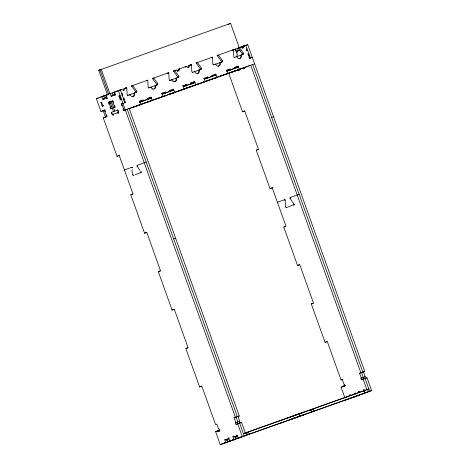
<?xml version="1.0" encoding="UTF-8"?>
<svg xmlns="http://www.w3.org/2000/svg" width="468" height="468" viewBox="0 0 468 468"><rect width="100%" height="100%" fill="white"/><g stroke="black" fill="none" stroke-linecap="round" stroke-linejoin="round"><path stroke-width="0.7" d="M139.897 170.299L137.136 166.31L137.077 165.397L146.156 162.027M137.463 166.193L137.136 166.31L137.387 165.227M135.234 174.681L140.733 172.674L141.143 171.516M141.055 172.54L140.733 172.674L140.927 172.429M277.389 202.199L284.69 199.725L285.111 200.403L285.655 206.874L286.381 207.616L293.91 204.697L293.805 203.902L290.119 198.578L290.131 197.584L299.14 194.296M290.119 198.578L290.371 197.496M285.111 200.403L285.135 199.842L284.579 199.666M293.805 203.902L294.179 204.317L293.863 204.814M140.815 172.628L141.12 172.458M133.088 175.278C133.403 175.816 131.227 170.995 132.263 169.749M286.381 207.616L285.655 206.874M293.717 204.949L294.039 204.809M146.7 99.666L147.391 99.421M129.478 108.547L130.274 108.26M147.227 102.235L148.023 101.948M151.895 100.573L152.691 100.287M185.562 85.849L186.264 85.597M100.526 97.128L107.476 94.641L98.754 70.288L101.246 69.381L109.962 93.723L118.205 90.757M228.091 24.307L230.584 23.4L239.3 47.742M102.913 110.793L100.971 111.483L96.385 98.672L110.173 93.653L111.273 96.724L112.104 96.42L111.829 95.653L115.614 94.284L111.829 95.653M125.36 88.124A0.819 0.684 70 0 0 124.933 88.856A1.632 1.375 70 0 1 122.493 89.721A0.819 0.684 70 0 0 121.703 89.423L114.327 92.137L115.426 95.209L114.596 95.513L114.321 94.747M123.189 90.564A1.632 1.375 70 0 0 123.687 89.306A0.819 0.684 70 0 1 124.114 88.581L125.149 88.2M125.477 88.095L126.723 87.639A0.819 0.69 70 0 1 126.775 87.867L127.167 94.706A0.819 0.684 70 0 0 128.092 95.244M135.252 92.705A0.819 0.684 70 0 0 135.621 91.71L131.584 86.171A0.819 0.684 70 0 1 131.479 85.96L132.725 85.504A0.819 0.684 70 0 0 132.83 85.714L136.867 91.254A0.819 0.684 70 0 1 136.498 92.254L135.457 92.635M146.484 80.625L147.73 80.174A0.819 0.69 70 0 1 147.783 80.402L148.175 87.235A0.819 0.684 70 0 0 149.099 87.773M156.259 85.24A0.819 0.684 70 0 0 156.628 84.24L152.591 78.7A0.819 0.684 70 0 1 152.486 78.489L153.732 78.039A0.819 0.684 70 0 0 153.837 78.25L157.874 83.784A0.819 0.684 70 0 1 157.505 84.784L156.464 85.164M107.377 94.934L106.961 95.086A0.819 0.684 70 0 0 106.915 94.858M125.734 88.247L126.565 87.943M131.795 86.094L132.83 85.714M146.952 80.707L147.572 80.478M167.491 73.16L168.737 72.704A0.813 0.684 70 0 1 168.79 72.932L169.182 79.765A0.819 0.684 70 0 0 170.106 80.303M177.267 77.77A0.819 0.684 70 0 0 177.635 76.77L173.599 71.235A0.813 0.684 70 0 1 173.493 71.025L174.739 70.569A0.813 0.684 70 0 0 174.845 70.779L178.881 76.319A0.819 0.684 70 0 1 178.513 77.319L177.471 77.694M175.067 70.463L176.103 70.083A0.819 0.684 70 0 1 176.898 70.381A1.632 1.375 70 0 0 179.338 69.516A0.819 0.684 70 0 1 179.765 68.784M152.802 78.624L153.837 78.25M177.237 71.428A1.632 1.375 70 0 0 178.092 69.966A0.819 0.684 70 0 1 178.519 69.241L179.554 68.86M185.334 66.813L186.369 66.433A0.819 0.684 70 0 1 187.165 66.731A1.632 1.375 70 0 0 189.604 65.865A0.819 0.684 70 0 1 190.031 65.134M187.861 67.573A1.632 1.375 70 0 0 188.358 66.316A0.819 0.684 70 0 1 188.779 65.59L189.821 65.21M167.959 73.236L168.579 73.008M192.757 72.253A0.819 0.684 70 0 1 191.839 71.715L191.447 64.876A0.819 0.69 70 0 0 191.394 64.648L190.148 65.105A0.819 0.69 70 0 1 190.189 65.274L191.236 64.953M199.918 69.714A0.819 0.684 70 0 0 200.292 68.72L196.256 63.18A0.819 0.684 70 0 1 196.15 62.969L197.397 62.513A0.819 0.684 70 0 0 197.502 62.724L201.538 68.264A0.819 0.684 70 0 1 201.17 69.264L200.129 69.638M173.809 71.159L174.845 70.779M213.765 64.783A0.819 0.684 70 0 1 212.846 64.245L212.454 57.412A0.819 0.69 70 0 0 212.402 57.184L211.156 57.634A0.819 0.69 70 0 1 211.197 57.804L212.244 57.488M196.461 63.104L197.502 62.724M220.925 62.25A0.819 0.684 70 0 0 221.3 61.249L217.263 55.71A0.819 0.684 70 0 1 217.158 55.499L218.404 55.048A0.819 0.684 70 0 0 218.509 55.259L222.546 60.793A0.819 0.684 70 0 1 222.177 61.794L221.136 62.174M234.772 57.312A0.819 0.684 70 0 1 233.854 56.774L233.456 49.941A0.813 0.684 70 0 0 233.409 49.713L232.157 50.17A0.813 0.684 70 0 1 232.204 50.339M217.468 55.633L218.509 55.259M234.445 49.479L235.632 49.046L236.732 52.123L238.025 51.661M241.933 54.779A0.819 0.684 70 0 0 242.307 53.779L238.27 48.245A0.813 0.684 70 0 1 238.165 48.034L239.411 47.578A0.813 0.684 70 0 0 239.517 47.789L243.553 53.329A0.819 0.684 70 0 1 243.179 54.323L242.143 54.703M239.733 47.473L242.629 46.502L243.114 47.859M242.266 48.227A1.632 1.375 70 0 0 242.757 46.975A0.819 0.684 70 0 1 243.184 46.244L244.226 45.87M249.982 58.319L250.403 58.167L245.794 45.308L239.786 47.531M232.21 50.398L233.251 50.017M241.728 46.841L247.753 44.665L364.736 371.376L363.484 371.832L365.227 376.699L364.812 376.851L365.362 378.39L367.029 377.781L371.615 390.599L347.379 399.374M238.475 48.169L239.517 47.789M102.316 96.648A0.819 0.684 70 0 0 101.889 96.642L102.96 99.754L103.791 99.45L103.516 98.678L106.704 97.537M106.008 97.771L106.283 98.543L107.113 98.239L106.014 95.162M236.732 52.123L237.563 51.819L237.288 51.053L239.78 50.14L240.055 50.913M121.417 93.577L122.271 93.267L122.821 94.805L121.779 95.185M246.226 49.198L246.876 48.97M101.047 102.714L101.667 102.486M119.609 95.952L118.983 96.18L120.147 99.432A0.614 0.333 70.4 0 0 120.668 99.895A0.614 0.333 70.4 0 0 120.773 99.204L119.551 95.817L119.106 95.536L118.942 96.039L120.095 95.782M246.776 50.737L247.63 50.433L246.987 50.661L246.437 49.122M135.621 91.71L136.662 91.33M156.628 84.24L157.669 83.86M177.635 76.77L178.677 76.395M200.292 68.72L201.334 68.34M127.466 95.472L127.881 95.32M221.3 61.249L222.335 60.869M242.307 53.779L243.342 53.405M169.276 80.607L169.896 80.379M194.08 71.791L194.7 71.563A2.861 2.404 70 0 0 197.929 73.447A2.861 2.404 70 0 0 199.228 69.954L198.602 70.177A2.861 2.404 70 0 1 197.116 73.733M215.081 64.321L215.707 64.093A2.861 2.404 70 0 0 218.936 65.976A2.861 2.404 70 0 0 220.235 62.484L219.609 62.712A2.861 2.404 70 0 1 218.123 66.263M234.152 57.541L234.567 57.388M236.088 56.85L236.714 56.622A2.861 2.404 70 0 0 239.944 58.512A2.861 2.404 70 0 0 241.242 55.013L240.616 55.242A2.861 2.404 70 0 1 239.125 58.792M102.194 105.914L103.463 105.458M120.756 99.157L120.13 99.38L120.779 99.152M123.008 98.35L123.967 98.011L124.517 99.544L123.271 100M108.377 102.416L108.927 103.949L109.342 103.802L110.536 107.131L110.12 107.283L110.67 108.822L112.607 108.131M113.081 102.439L113.496 102.287L112.946 100.749L108.278 102.457L110.313 101.726M247.923 53.943L248.777 53.639L248.134 53.867L248.473 55.481M248.292 55.552L249.327 55.171L248.684 55.405M124.166 101.263L125.02 100.953L125.57 102.492L121.341 104.066L121.891 105.604L122.212 105.487M114.274 105.768L114.689 105.616L115.239 107.154L113.578 107.763M248.584 57.037L249.836 56.581L249.187 56.815L249.532 58.424M105.066 109.945L103.171 110.629L105.47 117.035M122.985 103.41L121.738 103.867L124.032 110.272M100.971 111.483L104.855 110.068L105.405 111.606L104.99 111.758M110.67 108.822L112.332 108.213M251.924 57.628L252.34 57.476M121.891 105.604L122.306 105.452M139.277 101.38L140.774 100.842L141.049 101.609L142.132 101.228L141.857 100.462M141.646 100.532L143.149 100L143.424 100.766L142.798 100.994L142.962 101.457M147.25 98.543L148.754 98.005L149.029 98.777L150.105 98.391M149.62 97.701L150.152 98.385M149.877 97.619L151.123 97.163L152.24 100.287L150.977 100.69M161.694 93.407L163.016 96.455M161.946 93.325L163.197 92.875L163.472 93.641L162.22 94.097M164.063 92.565L165.567 92.032L165.842 92.799L165.216 93.027L165.385 93.489M169.668 90.57L171.171 90.037L171.446 90.804L170.2 91.26L169.878 90.499M172.043 89.727L173.54 89.195L174.658 92.319L172.996 92.921M182.818 85.896L184.322 85.363L184.597 86.13L183.351 86.586M185.188 85.053L185.72 85.743M185.445 84.971L186.691 84.521L186.966 85.287L186.346 85.515L186.551 86.089M190.798 83.064L192.295 82.526L192.57 83.292L193.442 82.988M193.167 82.222L194.665 81.684L195.788 84.807M203.943 78.39L205.446 77.852L205.721 78.618L204.475 79.074M206.318 77.542L207.815 77.009L208.09 77.776L207.47 78.004M211.922 75.553L213.42 75.015L213.695 75.787L214.566 75.477M215.795 74.172L214.291 74.71L215.795 74.172L216.906 77.296M226.366 70.416L227.863 69.884L228.138 70.65L226.892 71.107M228.735 69.574L230.238 69.036L230.513 69.808L229.887 70.036L230.092 70.609M139.803 102.065L141.09 101.609M234.339 67.579L235.843 67.047L236.118 67.813L234.866 68.269L234.544 67.503M236.709 66.737L238.212 66.204L239.323 69.328L237.662 69.931M142.079 101.304L142.717 101.076M149.064 98.771L147.11 99.462L147.274 99.924M149.748 98.584L151.41 97.982L139.774 102.118M164.338 93.331L163.472 93.641M164.502 93.337L165.14 93.109M169.65 91.506L169.235 91.658M172.166 90.617L173.833 90.014L162.191 94.15M192.57 83.292L190.657 83.983L190.862 84.556M193.296 83.105L194.957 82.503L183.321 86.638M213.695 75.787L211.782 76.471L211.945 76.933M214.42 75.594L216.081 74.991L204.44 79.127M229.01 70.34L229.806 70.118M106.177 115.087L106.593 114.941L107.149 116.473L103.264 117.889L117.029 156.324L118.971 155.633M123.499 108.781L123.084 108.933L123.634 110.471L124.927 110.009M236.983 67.509L236.118 67.813M236.837 67.626L238.499 67.018L226.857 71.159M112.133 113.788L111.717 113.94L111.168 112.402L117.954 109.933L118.503 111.472L118.088 111.624M118.363 112.39L112.408 114.561L113.701 114.098M123.634 110.471L254.615 63.835M137.639 105.493L138.054 105.341M139.335 104.832L140.581 104.376M143.003 103.527L143.623 103.299M129.373 108.529L129.993 108.301L128.764 108.74M133.661 107.002L132.415 107.453L144.436 103.171M138.938 105.031L140.599 104.428L139.482 101.304M147.315 101.995L147.935 101.767M134.965 106.587L135.381 106.435M143.155 103.674L144.869 103.065M148.104 101.866L147.478 102.094L152.416 100.333L151.79 100.561M150.573 100.895L152.281 100.281M160.062 97.519L160.477 97.367M161.355 97.063L163.004 96.408M165.42 95.56L166.046 95.332M165.327 95.642L165.964 95.413M169.732 94.027L170.451 93.816M157.383 98.619L157.804 98.467M164.28 96.168L165.988 95.554M169.229 94.355L168.603 94.583L173.54 92.822L172.914 93.05M174.289 92.465L174.704 92.313M181.186 90.008L181.602 89.856M182.485 89.552L184.129 88.897L183.029 85.819M187.171 87.82L186.311 88.183L187.095 87.902M190.856 86.516L191.482 86.287M128.776 108.787L232.608 71.908M178.507 91.108L178.922 90.956M191.605 86.299L190.967 86.527M194.121 85.41L195.829 84.802M204.007 81.841L205.253 81.385M187.118 88.042L175.956 91.974M190.353 86.843L189.663 87.147M194.039 85.539L194.665 85.311L189.727 87.071M198.327 84.006L197.081 84.462L209.108 80.174L207.862 80.631M202.311 82.503L202.726 82.35M203.603 82.04L205.265 81.438L204.153 78.314M208.295 80.309L207.599 80.613M211.981 79.004L212.607 78.776M215.649 77.7L216.895 77.249M199.637 83.596L200.052 83.444M215.245 77.904L216.953 77.29M226.424 73.868L227.67 73.417M207.827 80.683L209.535 80.075M212.77 78.876L211.91 79.238L212.694 78.957M216.462 77.571L217.363 77.296L212.15 79.104M220.75 76.038L219.504 76.495L235.416 70.826M224.728 74.529L225.143 74.377M226.021 74.073L227.688 73.464L226.57 70.34M230.712 72.341L229.852 72.704L230.636 72.423M234.404 71.037L235.024 70.808M238.066 69.732L239.312 69.276M222.054 75.629L222.47 75.477M367.029 377.781L361.483 379.77L360.933 378.232L361.349 378.08L359.605 373.212L360.851 372.756L250.754 65.263L238.698 69.656L238.972 70.422L238.142 70.727L237.773 69.703M243.179 68.018L244.009 67.714M242.991 68.088L243.266 68.86L244.097 68.556L243.734 67.532M117.029 156.324L119.732 155.347M241.102 68.808L228.723 73.283L242.488 111.723L244.706 110.916L258.465 149.351L256.253 150.158L270.013 188.598L271.955 187.908M131.736 167.287L124.406 169.931L124.892 169.761M146.496 232.508L144.553 233.199L130.794 194.764L133.006 193.957L119.246 155.516M144.553 233.199L146.771 232.391L160.536 270.826L158.319 271.633L172.078 310.073L174.02 309.383M270.013 188.598L272.715 187.615M299.479 264.777L297.537 265.467L283.778 227.033L285.995 226.225L272.23 187.791M172.078 310.073L174.295 309.266L188.06 347.701L185.843 348.508L199.602 386.942L201.544 386.258M297.537 265.467L299.754 264.66L313.519 303.1L311.302 303.907L325.061 342.342L327.003 341.652M199.602 386.942L201.819 386.135L215.584 424.575L216.83 424.119L218.574 428.986L218.989 428.84L219.539 430.373L218.246 430.864L219.539 430.408M325.061 342.342L327.278 341.535L341.043 379.969L342.98 379.285M244.015 433.374L245.331 432.894L241.57 422.388L236.024 424.371L235.474 422.832L235.89 422.68L234.146 417.813L235.392 417.362L118.416 90.646L121.048 89.721M129.174 108.488L239.277 415.982L238.025 416.432L239.768 421.305L239.353 421.452L239.903 422.99L241.57 422.388M341.043 379.969L342.289 379.519L344.033 384.386L344.448 384.234L344.998 385.772L341.119 387.182L344.881 397.689M355.06 396.624L220.247 444.6L215.596 431.601L219.749 430.104L217.807 430.794L218.152 431.748L219.445 431.291M236.024 424.371L237.685 423.768L242.278 436.58L238.189 438.066L237.089 434.988L236.258 435.293L236.533 436.065L234.035 436.972L233.76 436.199L232.929 436.504L234.029 439.581L229.876 441.096L228.776 438.019L227.945 438.323L228.22 439.089L225.722 439.996L225.447 439.23L224.617 439.534L225.716 442.605L220.247 444.6M218.152 431.748L218.983 431.449L218.708 430.677L220.001 430.221M345.209 385.503L342.991 386.311L344.934 385.62M341.119 387.182L344.998 385.772M361.483 379.77L363.145 379.162L366.906 389.668L364.274 390.628L363.999 389.862L363.168 390.16L364.461 389.704M228.91 438.855L225.722 439.996M237.223 435.825L234.035 436.972M245.454 432.859L245.87 432.713L246.694 435.018L246.279 435.17M243.383 433.596L368.848 388.978L367.532 389.458M344.12 397.94L349.45 396.027L349.175 395.255L350.005 394.957M355.458 392.98L354.165 393.442L354.996 393.138L355.27 393.91L358.459 392.746L358.184 391.979L359.014 391.675M279.449 420.931L281.005 420.363M281.888 420.059L282.303 419.907M297.496 414.361L299.204 413.753M286.978 418.228L290.95 416.789L290.3 417.017M291.558 416.631L291.974 416.479M292.336 416.315L294.934 415.414M295.29 415.204L296.121 414.9M296.765 414.671L299.444 413.689M310.126 409.869L310.541 409.716L311.366 412.027L310.951 412.179M349.637 395.951L353.79 394.442M222.189 443.91L244.214 435.889L239.628 423.078L237.966 423.68L237.416 422.142L237.832 421.99L236.088 417.123L237.334 416.672L127.237 109.179M242.278 436.58L368.427 391.739L367.602 389.435M279.753 423.429L281.835 422.674M282.713 422.364L283.128 422.212M298.321 416.666L300.029 416.058L299.157 413.753M287.802 420.533L288.633 420.235M289.282 420.001L305.446 414.157L304.615 414.461M292.389 418.936L292.804 418.784M292.974 418.696L295.758 417.719M296.115 417.509L297.133 417.181M297.595 416.976L300.269 415.993M301.287 415.672L303.966 414.689M344.425 400.438L346.501 399.678M142.992 103.58L143.547 103.381M189.634 87.153L190.271 86.925M207.576 80.619L208.213 80.391M235.065 70.849L234.509 71.048M207.388 78.086L206.645 78.355M147.759 101.889L147.42 102.012M169.837 94.039L170.176 93.922M169.147 94.437L168.533 94.659M173.359 92.945L173.02 93.068M212.092 79.022L212.7 78.799M194.15 85.556L194.489 85.433M216.567 77.583L216.906 77.46M98.754 70.288L230.584 23.4M119.088 90.365L121.703 89.423M124.114 88.581L126.723 87.639M131.479 85.96L147.73 80.174M152.486 78.489L168.737 72.704M173.493 71.025L176.103 70.083M178.519 69.241L186.369 66.433M188.779 65.59L191.394 64.648M196.15 62.969L212.402 57.184M217.158 55.499L233.409 49.713M238.165 48.034L240.774 47.092A0.819 0.684 70 0 1 241.57 47.391A1.632 1.375 70 0 0 244.004 46.519A0.819 0.684 70 0 1 244.431 45.794M243.184 46.244L245.794 45.308M239.511 47.666L234.778 49.351L235.328 50.889L235.971 50.661L237.44 54.762L236.796 54.99L237.346 56.529M245.811 45.355L247.753 44.665M96.385 98.672L98.327 97.982M114.397 93.881L115.04 93.653L114.49 92.114M237.288 51.053L239.224 50.363M103.516 98.678L106.751 97.531M106.283 98.543L107.576 98.081M102.96 99.754L104.253 99.292M122.171 95.033L122.821 94.805M101.029 102.667L101.433 102.123L102.831 105.739A0.614 0.333 70.4 0 1 102.726 106.429A0.614 0.333 70.4 0 1 102.205 105.961L101.029 102.667L101.995 102.322M127.372 95.507L136.498 92.254M148.374 88.042L157.505 84.784M169.381 80.572L178.513 77.319M192.564 72.329L201.17 69.264M213.572 64.865L222.171 61.794M234.053 57.582L243.179 54.323M120.147 99.432L121.118 99.087M102.205 105.961L103.317 105.563M108.927 103.949L111.285 103.112M123.868 99.778L124.517 99.544M110.12 107.283L112.057 106.593M121.341 104.066L121.662 103.949M249.736 58.348L252.322 57.429M139.207 101.41L140.774 100.842M141.576 100.567L143.149 100M147.18 98.578L148.754 98.005M149.555 97.736L151.123 97.163M161.624 93.442L163.197 92.875M163.993 92.6L165.567 92.032M169.603 90.605L171.171 90.037M171.972 89.762L173.54 89.195M182.748 85.931L184.322 85.363M185.123 85.088L186.691 84.521M190.728 83.093L192.295 82.526M193.097 82.251L194.665 81.684M203.872 78.419L205.446 77.852M206.248 77.577L207.815 77.009M211.852 75.588L213.42 75.015M226.296 70.452L227.863 69.884M228.665 69.609L230.238 69.036M234.269 67.614L235.843 67.047M236.644 66.772L238.212 66.204M143.424 100.766L147.736 99.234M165.842 92.799L170.153 91.266L169.527 91.494L169.697 91.956M171.446 90.804L172.522 90.423M184.597 86.13L185.673 85.749M186.966 85.287L191.277 83.754L191.002 82.988M205.721 78.618L206.797 78.238M208.09 77.776L212.402 76.243L212.127 75.477M228.138 70.65L229.215 70.264M230.513 69.808L234.825 68.275M139.821 102.176L142.564 101.199M146.689 99.737L148.748 99M189.961 84.351L191.336 83.86M118.825 112.232L117.532 112.694L117.807 113.461L118.638 113.157L117.538 110.085M154.832 99.485L165.561 95.659M236.387 70.487L237.036 70.258M244.934 67.398L246.226 66.942M103.264 117.889L105.206 117.199M233.251 71.645L235.837 70.721M243.266 68.86L244.559 68.398M238.142 70.727L239.435 70.264M242.488 111.723L244.431 111.033M271.615 117.427L273.558 116.737M131.397 167.386L131.841 167.304M131.596 167.392L131.947 167.369M131.707 167.45L132.052 167.456M131.812 167.544L132.151 167.573M131.912 167.661L132.245 167.719M132.075 167.965L131.999 167.801M140.886 171.797L140.821 171.633M132.725 174.769L132.666 174.599M133.684 175.167L133.199 175.336L133.55 175.272M133.304 175.36L133.725 175.231M130.794 194.764L132.731 194.074M256.253 150.158L258.19 149.468M173.681 238.902L175.623 238.212M290.131 197.584L290.452 197.449M158.319 271.633L160.255 270.943M283.778 227.033L285.714 226.342M185.843 348.508L187.779 347.818M311.302 303.907L313.238 303.217M234.146 417.813L239.277 415.982M359.605 373.212L364.736 371.376M235.474 422.832L239.768 421.305M360.933 378.232L365.227 376.699M215.596 431.601L217.532 430.911M232.929 436.504L234.222 436.047M358.184 391.979L359.477 391.517M227.945 438.323L229.238 437.861M349.175 395.255L350.468 394.799M236.533 436.065L237.826 435.603M291.131 416.713L303.785 412.15M300.649 413.291L301.293 413.063M352.96 394.74L353.609 394.512M354.44 394.208L355.733 393.752M359.471 392.371L363.87 390.757L364.701 393.067L363.823 390.762M245.355 433.075L348.42 396.402M371.615 390.599L369.673 391.283L365.087 378.472L363.425 379.08L362.875 377.541L363.291 377.389L361.548 372.522L362.794 372.066L252.697 64.572M229.876 441.096L235.971 438.89L235.088 436.428M240.131 437.375L236.597 438.662L235.714 436.205M240.751 437.147L243.337 436.229M291.125 419.322L291.775 419.094M353.785 397.051L354.434 396.817M354.621 396.747L359.213 395.109M359.465 394.98L363.437 393.541M363.624 393.465L367.526 392.085M284.38 199.655L284.719 199.555M246.507 50.246L246.993 50.614M237.569 48.356L238.452 50.819M236.919 66.661L237.405 67.889M228.94 69.498L229.431 70.721M214.502 74.634L214.987 75.857M206.523 77.466L207.008 78.694M313.08 408.804L313.905 411.109M311.419 409.412L312.244 411.717M193.372 82.146L193.863 83.368M172.247 89.651L172.569 90.418M164.274 92.488L164.596 93.255M148.719 98.461L148.859 98.847M147.461 98.467L147.783 99.228M140.745 101.299L140.88 101.685M248.409 431.794L249.239 434.105M246.747 432.403L247.572 434.708M120.334 89.909L124.944 102.773M114.052 92.272L114.929 94.729M112.109 92.962L112.993 95.419M112.531 100.901L114.824 107.307M100 69.837L108.716 94.179M111.285 101.357L114.771 111.091M110.038 101.808L113.525 111.548M113.238 114.256L113.513 115.023L112.683 115.327L111.583 112.256M105.739 95.296L106.622 97.759M103.797 95.987L104.68 98.45M226.781 439.458L227.659 441.915M226.711 439.481L227.588 441.944M104.422 110.173L106.716 116.579M248.169 53.908A0.614 0.333 70.4 0 1 248.169 54.516M120.451 89.879A0.819 0.684 70 0 1 121.083 90.002M174.856 70.539A0.819 0.684 70 0 1 175.284 70.545M185.123 66.889A0.819 0.684 70 0 1 185.919 67.187M239.528 47.549A0.819 0.684 70 0 1 239.949 47.555M129.595 95.209A2.861 2.404 70 0 1 129.408 94.782L130.028 94.554A2.861 2.404 70 0 0 133.257 96.437A2.861 2.404 70 0 0 134.556 92.945L133.936 93.173A2.861 2.404 70 0 1 132.818 96.589M152.246 89.201A2.861 2.404 70 0 1 151.854 89.031M150.602 87.744A2.861 2.404 70 0 1 150.415 87.311L151.035 87.083A2.861 2.404 70 0 0 154.264 88.973A2.861 2.404 70 0 0 155.563 85.474L154.943 85.703A2.861 2.404 70 0 1 153.826 89.119M173.254 81.73A2.861 2.404 70 0 1 172.862 81.561M171.61 80.274A2.861 2.404 70 0 1 171.423 79.841L172.043 79.618A2.861 2.404 70 0 0 175.272 81.502A2.861 2.404 70 0 0 176.571 78.004L175.95 78.232A2.861 2.404 70 0 1 174.833 81.654M103.135 96.186A0.819 0.684 70 0 1 103.563 96.197M109.266 102.036A0.819 0.684 70 0 1 108.863 101.848M106.798 94.887A0.819 0.684 70 0 0 106.371 95.612A1.632 1.375 70 0 1 105.873 96.87M105.224 95.612A0.819 0.684 70 0 1 105.546 95.337M294.109 204.727L293.799 204.896L294.109 204.727M284.825 199.579L284.474 199.643L284.825 199.579"/></g></svg>
